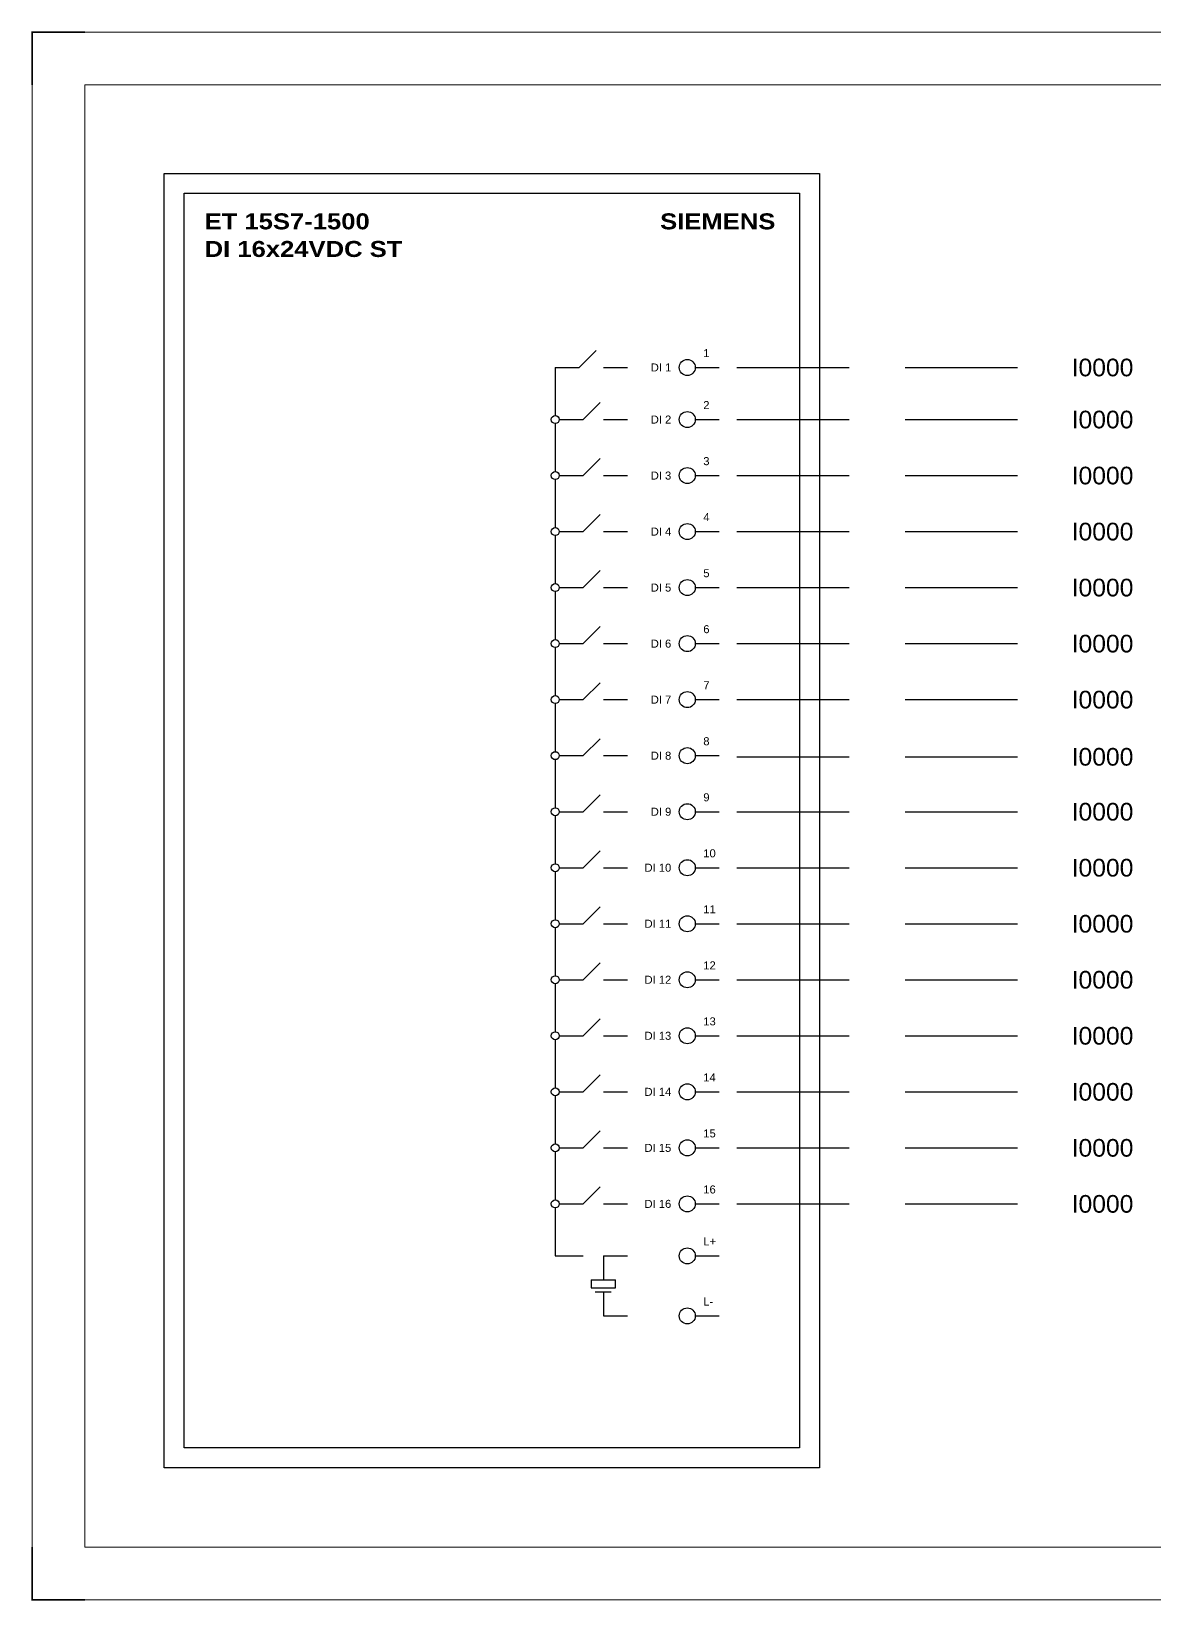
# Model space of a CAD drawing. Header units: centimetres. Extents: x -6233 to 67854, y 107 to 55669.
# Drawn here: x 13114 to 16294, y 42496 to 46940 of the extents above; entities that cross this region are included whole.
import ezdxf
from ezdxf.enums import TextEntityAlignment as Align

# ---------------------------------------------------------------- set-up
doc = ezdxf.new("R2010")
doc.units = ezdxf.units.CM
doc.header["$LTSCALE"] = 25.4
doc.linetypes.add('HIDDEN', pattern=[0.375, 0.25, -0.125])
doc.layers.add('Etiket-Line-L', color=7, linetype='Continuous')
doc.layers.add('EtIket-Line-S', color=2, linetype='Continuous')
doc.styles.add('Bold', font='ariblk.ttf', dxfattribs={"height": 25.4})
doc.styles.get("Standard").update_dxf_attribs({"font": 'arial.ttf', "height": 25.4})

# ---------------------------------------------------------------- blocks, each defined once
blk = doc.blocks.new('x5 Out Line')
at = {"const_width": 0.3}
for points in [[(9.65, 286.71), (0, 286.71), (0, 277.06)], [(0, 9.65), (0, 0), (9.65, 0)]]:
    blk.add_lwpolyline(points, dxfattribs=at)
at = {"lineweight": 15}
blk.add_lwpolyline([(395.8, 9.65), (395.8, 277.06), (9.65, 277.06), (9.65, 9.65)], close=True, dxfattribs=at)
at = {"layer": 'EtIket-Line-S', "lineweight": 9, "ltscale": 0.5}
blk.add_lwpolyline([(0, 0), (405.45, 0), (405.45, 286.71), (0, 286.71)], close=True, dxfattribs=at)

msp = doc.modelspace()

# ---------------------------------------------------------------- linework, layer by layer
at = {"ltscale": 50}
for p, q in [((14665.4, 45988.3), (14713.5, 46036.3)), ((14597.4, 45988.3), (14665.4, 45988.3)), ((14597.4, 45988.3), (14597.4, 45852.3)), ((14733.4, 45988.3), (14801.4, 45988.3)), ((14676.7, 45840.9), (14724.8, 45889)), ((14597.4, 45829.6), (14597.4, 45693.6)), ((14608.7, 45840.9), (14676.7, 45840.9)), ((14733.4, 45840.9), (14801.4, 45840.9)), ((14676.7, 45682.3), (14724.8, 45730.4)), ((14597.4, 45671), (14597.4, 45535)), ((14608.7, 45682.3), (14676.7, 45682.3)), ((14733.4, 45682.3), (14801.4, 45682.3)), ((14676.7, 45523.6), (14724.8, 45571.7)), ((14597.4, 45512.3), (14597.4, 45376.3)), ((14608.7, 45523.6), (14676.7, 45523.6)), ((14733.4, 45523.6), (14801.4, 45523.6)), ((14676.7, 45365), (14724.8, 45413)), ((14597.4, 45353.6), (14597.4, 45217.6)), ((14608.7, 45365), (14676.7, 45365)), ((14733.4, 45365), (14801.4, 45365)), ((14676.7, 45206.3), (14724.8, 45254.4)), ((14597.4, 45195), (14597.4, 45059)), ((14608.7, 45206.3), (14676.7, 45206.3)), ((14733.4, 45206.3), (14801.4, 45206.3)), ((14676.7, 45047.7), (14724.8, 45095.7)), ((14597.4, 45036.3), (14597.4, 44900.3)), ((14608.7, 45047.7), (14676.7, 45047.7)), ((14733.4, 45047.7), (14801.4, 45047.7)), ((14676.7, 44889), (14724.8, 44937.1)), ((14608.7, 44889), (14676.7, 44889)), ((14733.4, 44889), (14801.4, 44889)), ((14597.4, 44877.7), (14597.4, 44741.7)), ((14676.7, 44730.3), (14724.8, 44778.4)), ((14597.4, 44719), (14597.4, 44583)), ((14608.7, 44730.3), (14676.7, 44730.3)), ((14733.4, 44730.3), (14801.4, 44730.3)), ((14676.7, 44571.7), (14724.8, 44619.8)), ((14597.4, 44560.3), (14597.4, 44424.4)), ((14608.7, 44571.7), (14676.7, 44571.7)), ((14733.4, 44571.7), (14801.4, 44571.7)), ((14676.7, 44413), (14724.8, 44461.1)), ((14597.4, 44401.7), (14597.4, 44265.7)), ((14608.7, 44413), (14676.7, 44413)), ((14733.4, 44413), (14801.4, 44413)), ((14676.7, 44254.4), (14724.8, 44302.4)), ((14597.4, 44243), (14597.4, 44107)), ((14608.7, 44254.4), (14676.7, 44254.4)), ((14733.4, 44254.4), (14801.4, 44254.4)), ((14676.7, 44095.7), (14724.8, 44143.8)), ((14597.4, 44084.4), (14597.4, 43948.4)), ((14608.7, 44095.7), (14676.7, 44095.7)), ((14733.4, 44095.7), (14801.4, 44095.7)), ((14676.7, 43937), (14724.8, 43985.1)), ((14597.4, 43925.7), (14597.4, 43789.7)), ((14608.7, 43937), (14676.7, 43937)), ((14733.4, 43937), (14801.4, 43937)), ((14676.7, 43778.4), (14724.8, 43826.5)), ((14608.7, 43778.4), (14676.7, 43778.4)), ((14733.4, 43778.4), (14801.4, 43778.4)), ((14597.4, 43767.1), (14597.4, 43631.1)), ((14676.7, 43619.7), (14724.8, 43667.8)), ((14597.4, 43608.4), (14597.4, 43472.4)), ((14608.7, 43619.7), (14676.7, 43619.7)), ((14733.4, 43619.7), (14801.4, 43619.7)), ((14597.4, 43472.4), (14676.7, 43472.4)), ((14733.4, 43472.4), (14801.4, 43472.4)), ((14733.4, 43472.4), (14733.4, 43404.4)), ((14699.4, 43404.4), (14767.4, 43404.4)), ((14699.4, 43404.4), (14699.4, 43382)), ((14699.4, 43382), (14767.4, 43382)), ((14767.4, 43382), (14767.4, 43404.4)), ((14710.7, 43370.4), (14756, 43370.4)), ((14733.4, 43370.4), (14733.4, 43302.4)), ((14733.4, 43302.4), (14801.4, 43302.4))]:
    msp.add_line(p, q, dxfattribs=at)
at = {"color": 6, "ltscale": 50}
for p, q in [((14993.7, 45988.3), (15061.7, 45988.3)), ((14993.7, 45840.9), (15061.7, 45840.9)), ((14993.7, 45682.3), (15061.7, 45682.3)), ((14993.7, 45523.6), (15061.7, 45523.6)), ((14993.7, 45365), (15061.7, 45365)), ((14993.7, 45206.3), (15061.7, 45206.3)), ((14993.7, 45047.7), (15061.7, 45047.7)), ((14993.7, 44889), (15061.7, 44889)), ((14993.7, 44730.3), (15061.7, 44730.3)), ((14993.7, 44571.7), (15061.7, 44571.7)), ((14993.7, 44413), (15061.7, 44413)), ((14993.7, 44254.4), (15061.7, 44254.4)), ((14993.7, 44095.7), (15061.7, 44095.7)), ((14993.7, 43937), (15061.7, 43937)), ((14993.7, 43778.4), (15061.7, 43778.4)), ((14993.7, 43619.7), (15061.7, 43619.7)), ((14993.7, 43472.4), (15061.7, 43472.4)), ((14993.7, 43302.4), (15061.7, 43302.4))]:
    msp.add_line(p, q, dxfattribs=at)
at = {"color": 146, "linetype": 'HIDDEN', "ltscale": 50, "true_color": 0x105689}
for p, q in [((15111.7, 45988.3), (15959.2, 45988.3)), ((15111.7, 45840.9), (15959.2, 45840.9)), ((15111.7, 45682.3), (15959.2, 45682.3)), ((15111.7, 45523.6), (15959.2, 45523.6)), ((15111.7, 45365), (15959.2, 45365)), ((15111.7, 45206.3), (15959.2, 45206.3)), ((15111.7, 45047.7), (15959.2, 45047.7)), ((15111.7, 44885.8), (15959.2, 44885.8)), ((15111.7, 44730.3), (15959.2, 44730.3)), ((15111.7, 44571.7), (15959.2, 44571.7)), ((15111.7, 44413), (15959.2, 44413)), ((15111.7, 44254.4), (15959.2, 44254.4)), ((15111.7, 44095.7), (15959.2, 44095.7)), ((15111.7, 43937), (15959.2, 43937)), ((15111.7, 43778.4), (15959.2, 43778.4)), ((15111.7, 43619.7), (15959.2, 43619.7))]:
    msp.add_line(p, q, dxfattribs=at)
at = {"ltscale": 50}
msp.add_lwpolyline([(13490.4, 46538.1), (15345, 46538.1), (15345, 42872.3), (13490.4, 42872.3)], close=True, dxfattribs=at)
at = {"color": 6, "ltscale": 50}
msp.add_lwpolyline([(13547, 46481.5), (15288.4, 46481.5), (15288.4, 42929), (13547, 42929)], close=True, dxfattribs=at)
at = {"color": 6, "ltscale": 500}
for centre in [(14971.1, 45988.3), (14971.1, 45840.9), (14971.1, 45682.3), (14971.1, 45523.6), (14971.1, 45365), (14971.1, 45206.3), (14971.1, 45047.7), (14971.1, 44889), (14971.1, 44730.3), (14971.1, 44571.7), (14971.1, 44413), (14971.1, 44254.4), (14971.1, 44095.7), (14971.1, 43937), (14971.1, 43778.4), (14971.1, 43619.7), (14971.1, 43472.4), (14971.1, 43302.4)]:
    msp.add_circle(centre, 22.7, dxfattribs=at)
at = {"ltscale": 500}
for centre in [(14597.4, 45840.9), (14597.4, 45682.3), (14597.4, 45523.6), (14597.4, 45365), (14597.4, 45206.3), (14597.4, 45047.7), (14597.4, 44889), (14597.4, 44730.3), (14597.4, 44571.7), (14597.4, 44413), (14597.4, 44254.4), (14597.4, 44095.7), (14597.4, 43937), (14597.4, 43778.4), (14597.4, 43619.7)]:
    msp.add_circle(centre, 11.3, dxfattribs=at)

# ---------------------------------------------------------------- block references
at = {"layer": 'Etiket-Line-L', "lineweight": 0, "xscale": 15.48351216233742, "yscale": 15.48351216233742, "zscale": 15.48351216233742}
msp.add_blockref('x5 Out Line', (13116.5, 42498.5), dxfattribs=at)

# ---------------------------------------------------------------- texts
at = {"ltscale": 500, "style": 'Bold'}
for s, p in [('ET 15S7-1500', (13604.6, 46424.8)), ('DI 16x24VDC ST', (13604.6, 46346.6))]:
    msp.add_text(s, height=45.331, dxfattribs=at).set_placement(p, align=Align.TOP_LEFT)
msp.add_text('SIEMENS', height=45.33, dxfattribs=at).set_placement((15220.4, 46424.8), align=Align.TOP_RIGHT)
at = {"ltscale": 500}
for s, height, p in [('1', 22.7, (15016.4, 46010.9)), ('2', 22.7, (15016.4, 45863.6)), ('3', 22.7, (15016.4, 45704.9)), ('4', 22.7, (15016.4, 45546.3)), ('5', 22.7, (15016.4, 45387.6)), ('6', 22.7, (15016.4, 45229)), ('7', 22.7, (15016.4, 45070.3)), ('8', 22.7, (15016.4, 44911.7)), ('9', 22.7, (15016.4, 44753)), ('10', 22.67, (15016.4, 44594.3)), ('11', 22.67, (15016.4, 44435.7)), ('12', 22.67, (15016.4, 44277)), ('13', 22.67, (15016.4, 44118.4)), ('14', 22.67, (15016.4, 43959.7)), ('15', 22.67, (15016.4, 43801.1)), ('16', 22.67, (15016.4, 43642.4)), ('L+', 22.67, (15016.4, 43495.1)), ('L-', 22.67, (15016.4, 43325.1))]:
    msp.add_text(s, height=height, dxfattribs=at).set_placement(p, align=Align.BOTTOM_LEFT)
for s, p in [('DI 1', (14925.7, 45988.3)), ('DI 2', (14925.7, 45840.9)), ('DI 3', (14925.7, 45682.3)), ('DI 4', (14925.7, 45523.6)), ('DI 5', (14925.7, 45365)), ('DI 6', (14925.7, 45206.3)), ('DI 7', (14925.7, 45047.7)), ('DI 8', (14925.7, 44889)), ('DI 9', (14925.7, 44730.3)), ('DI 10', (14925.7, 44571.7)), ('DI 11', (14925.7, 44413)), ('DI 12', (14925.7, 44254.4)), ('DI 13', (14925.7, 44095.7)), ('DI 14', (14925.7, 43937)), ('DI 15', (14925.7, 43778.4)), ('DI 16', (14925.7, 43619.7))]:
    msp.add_text(s, height=22.67, dxfattribs=at).set_placement(p, align=Align.MIDDLE_RIGHT)
for p in [(16059.2, 45988.3), (16059.2, 45840.9), (16059.2, 45682.3), (16059.2, 45523.6), (16059.2, 45365), (16059.2, 45206.3), (16059.2, 45047.7), (16059.2, 44885.8), (16059.2, 44730.3), (16059.2, 44571.7), (16059.2, 44413), (16059.2, 44254.4), (16059.2, 44095.7), (16059.2, 43937), (16059.2, 43778.4), (16059.2, 43619.7)]:
    msp.add_text('I0000', height=50, dxfattribs=at).set_placement(p, align=Align.MIDDLE_LEFT)

doc.saveas('drawing.dxf')
